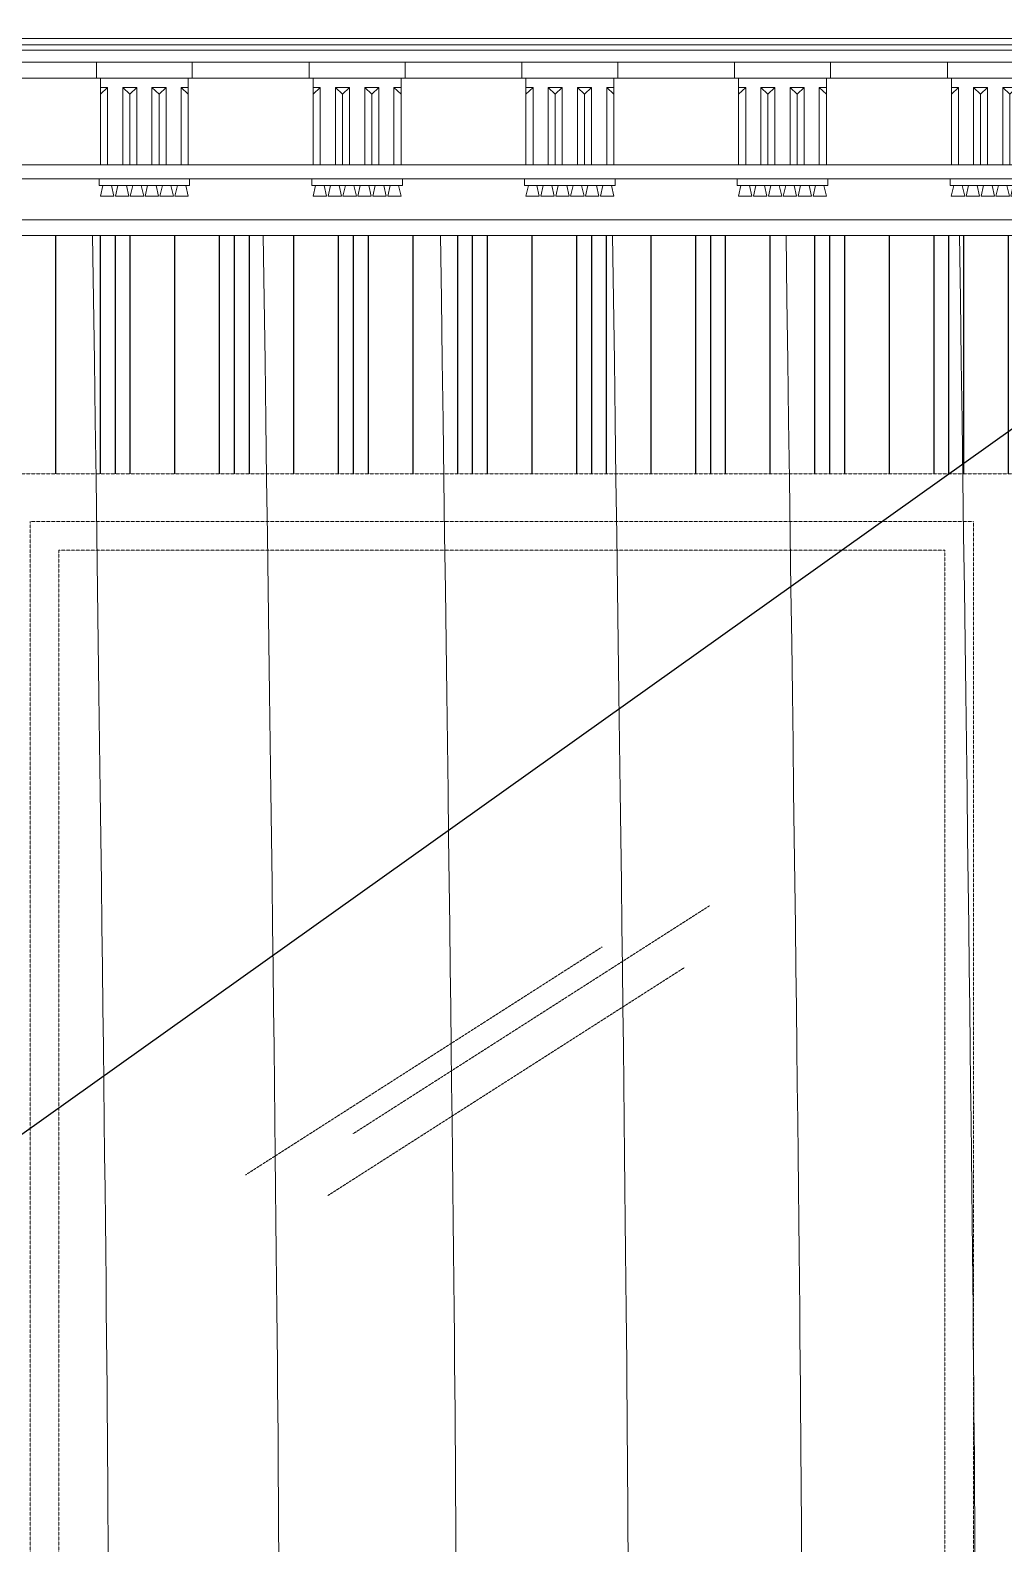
# Model space of a CAD drawing. Header units: inches. Extents: x 274057 to 444617, y 490067 to 635630.
# Drawn here: x 357395 to 358417, y 517927 to 519515 of the extents above; entities that cross this region are included whole.
import ezdxf

# ---------------------------------------------------------------- set-up
doc = ezdxf.new("R2010")
doc.units = ezdxf.units.IN
doc.header["$MEASUREMENT"] = 0
doc.linetypes.add('HIDDEN', pattern=[0.375, 0.25, -0.125])
doc.layers.add('CQ Architectural Window', color=8, linetype='HIDDEN', lineweight=18)
doc.layers.add('CQ gypsum 2', color=42, linetype='Continuous', lineweight=0)
for name, color, linetype in [('CQ curtains and frames', 252, 'Continuous'), ('CQ Plaster', 1, 'Continuous'), ('FURNITURE', 252, 'Continuous')]:
    doc.layers.add(name, color=color, linetype=linetype)

# ---------------------------------------------------------------- blocks, each defined once
blk = doc.blocks.new('ff-15 window')
at = {"layer": 'CQ Architectural Window', "color": 251}
for p, q in [((358270.8, 512560.3, 0), (358645, 512799.5, 0)), ((358157.9, 512517.1, 0), (358532.1, 512756.2, 0)), ((358244.4, 512495.5, 0), (358618.6, 512734.6, 0))]:
    blk.add_line(p, q, dxfattribs=at)
at = {"layer": 'CQ Architectural Window', "elevation": 0}
for points in [[(354831.9, 513252.5), (359931.9, 513252.5), (359931.9, 510602.5), (354831.9, 510602.5)], [(358921.9, 513202.5), (357931.9, 513202.5), (357931.9, 510652.5), (358921.9, 510652.5)], [(358891.9, 513172.5), (357961.9, 513172.5), (357961.9, 510682.5), (358891.9, 510682.5)]]:
    blk.add_lwpolyline(points, close=True, dxfattribs=at)
blk = doc.blocks.new('curtain')
at = {"layer": 'FURNITURE', "lineweight": 0}
for points in [[(1421.9, 2.2, 0), (1424.6, 25.9, 0), (1446.5, 215.6, 0), (1447.5, 513.4, 0), (1447.5, 930.6, 0), (1457.7, 1238.9, 0), (1457.7, 1238.9, 0), (1457.7, 1238.9, 0), (1457.7, 1238.9, 0), (1460.9, 1335.9, 0), (1464.1, 1433, 0), (1443.6, 2875.9, 0)], [(1601, 2.2, 0), (1603.7, 25.9, 0), (1625.6, 215.6, 0), (1626.6, 513.4, 0), (1626.6, 930.6, 0), (1636.8, 1238.9, 0), (1636.8, 1238.9, 0), (1636.8, 1238.9, 0), (1636.8, 1238.9, 0), (1640, 1335.9, 0), (1643.2, 1433, 0), (1622.7, 2875.9, 0)], [(1787, 2.2, 0), (1789.7, 25.9, 0), (1811.6, 215.6, 0), (1812.6, 513.4, 0), (1812.6, 930.6, 0), (1822.8, 1238.9, 0), (1822.8, 1238.9, 0), (1822.8, 1238.9, 0), (1822.8, 1238.9, 0), (1826, 1335.9, 0), (1829.2, 1433, 0), (1808.7, 2875.9, 0)], [(1967.7, 2.2, 0), (1970.4, 25.9, 0), (1992.3, 215.6, 0), (1993.3, 513.4, 0), (1993.3, 930.6, 0), (2003.5, 1238.9, 0), (2003.5, 1238.9, 0), (2003.5, 1238.9, 0), (2003.5, 1238.9, 0), (2006.7, 1335.9, 0), (2009.9, 1433, 0), (1989.4, 2875.9, 0)], [(2149.7, 2.2, 0), (2152.5, 25.9, 0), (2174.3, 215.6, 0), (2175.4, 513.4, 0), (2175.4, 930.6, 0), (2185.6, 1238.9, 0), (2185.6, 1238.9, 0), (2185.6, 1238.9, 0), (2185.6, 1238.9, 0), (2188.8, 1335.9, 0), (2192, 1433, 0), (2171.5, 2875.9, 0)], [(2331.8, 2.2, 0), (2334.5, 25.9, 0), (2356.4, 215.6, 0), (2357.4, 513.4, 0), (2357.4, 930.6, 0), (2367.6, 1238.9, 0), (2367.6, 1238.9, 0), (2367.6, 1238.9, 0), (2367.6, 1238.9, 0), (2370.8, 1335.9, 0), (2374, 1433, 0), (2353.5, 2875.9, 0)]]:
    blk.add_open_spline(points, degree=3, knots=[0, 0, 0, 0, 71.629295, 572.783283, 1105.042084, 1105.042084, 1105.042084, 1105.044075, 1105.044075, 1105.044075, 1272.514684, 1272.514684, 1272.514684, 1272.514684], dxfattribs=at)
blk = doc.blocks.new('A$C11B46C9D')
at = {"layer": 'CQ gypsum 2', "lineweight": 0}
for p, q in [((0, 194.7), (223.3, 194.7)), ((0, 182), (223.3, 182)), ((61.4, 182), (61.4, 165.2)), ((161.9, 182), (223.3, 182)), ((161.9, 182), (161.9, 165.2)), ((0, 165.2), (223.3, 165.2)), ((65.6, 165.2), (65.6, 74.1)), ((157.7, 165.2), (157.7, 74.1)), ((161.9, 165.2), (223.3, 165.2)), ((65.6, 155.4), (73, 155.4)), ((65.6, 148.4), (73, 155.4)), ((73, 155.4), (73, 74.1)), ((88.9, 155.4), (88.9, 74.1)), ((88.9, 155.4), (96.3, 148.4)), ((88.9, 155.4), (103.7, 155.4)), ((96.3, 148.4), (103.7, 155.4)), ((96.3, 148.4), (96.3, 74.1)), ((103.7, 155.4), (103.7, 74.1)), ((119.6, 155.4), (119.6, 74.1)), ((119.6, 155.4), (134.4, 155.4)), ((119.6, 155.4), (127, 148.4)), ((127, 148.4), (134.4, 155.4)), ((127, 148.4), (127, 74.1)), ((134.4, 155.4), (134.4, 74.1)), ((150.3, 155.4), (150.3, 74.1)), ((150.3, 155.4), (157.7, 148.4)), ((150.3, 155.4), (157.7, 155.4)), ((0, 74.1), (223.3, 74.1)), ((0, 59.4), (223.3, 59.4)), ((64.2, 59.4), (64.2, 52.4)), ((64.2, 52.4), (159.1, 52.4)), ((68.1, 52.4), (65.5, 41.3)), ((77, 52.4), (79.6, 41.3)), ((83.7, 52.4), (81.2, 41.3)), ((92.7, 52.4), (95.2, 41.3)), ((99.4, 52.4), (96.8, 41.3)), ((108.3, 52.4), (110.9, 41.3)), ((115, 52.4), (112.4, 41.3)), ((123.9, 52.4), (126.5, 41.3)), ((130.6, 52.4), (128, 41.3)), ((139.5, 52.4), (142.1, 41.3)), ((146.2, 52.4), (143.7, 41.3)), ((155.2, 52.4), (157.7, 41.3)), ((159.1, 59.4), (159.1, 52.4)), ((65.5, 41.3), (79.6, 41.3)), ((81.2, 41.3), (95.2, 41.3)), ((96.8, 41.3), (110.9, 41.3)), ((112.4, 41.3), (126.5, 41.3)), ((128, 41.3), (142.1, 41.3)), ((143.7, 41.3), (157.7, 41.3)), ((0, 16.7), (223.3, 16.7)), ((0, 0), (223.3, 0))]:
    blk.add_line(p, q, dxfattribs=at)
at = {"layer": 'CQ gypsum 2', "lineweight": 0, "ltscale": 100}
for p, q in [((61.4, 182), (161.9, 182)), ((0, 165.2), (61.4, 165.2))]:
    blk.add_line(p, q, dxfattribs=at)

msp = doc.modelspace()

# ---------------------------------------------------------------- hatches: boundary and pattern name
at = {"layer": 'CQ curtains and frames', "linetype": 'ByBlock', "ltscale": 200}
h = msp.add_hatch(dxfattribs=at)
h.set_pattern_fill('PLASTI,_O', color=256, scale=500, angle=90)
h.set_pattern_definition([(90, (0, 0), (-125, 8e-15), []), (90, (-15.62, 1e-15), (-125, 8e-15), []), (90, (-31.25, 2e-15), (-125, 8e-15), []), (90, (-78.12, 5e-15), (-125, 8e-15), [])])
edge = h.paths.add_edge_path()
edge.add_line((359636.1, 517521.3), (359636.1, 519159.2))
edge.add_line((359636.1, 519159.2), (359615.1, 519189.2))
edge.add_line((359615.1, 519189.2), (359611.1, 519259.4))
edge.add_line((359611.1, 519259.4), (359625.1, 519279.4))
edge.add_line((359625.1, 519279.4), (359625.1, 519299.3))
edge.add_line((359625.1, 519299.3), (354065.1, 519299.3))
edge.add_line((354065.1, 519299.3), (354065.1, 519279.4))
edge.add_line((354065.1, 519279.4), (354069.1, 519279.4))
edge.add_line((354069.1, 519279.4), (354070.3, 519276.6))
edge.add_line((354070.3, 519276.6), (354073.1, 519275.4))
edge.add_line((354073.1, 519275.4), (354073.1, 519272.4))
edge.add_arc((354073.1, 519269.4), 3, 0, 90, ccw=False)
edge.add_line((354076.1, 519269.4), (354079.1, 519269.4))
edge.add_line((354079.1, 519269.4), (354079.1, 519229.2))
edge.add_line((354079.1, 519229.2), (354076.1, 519229.2))
edge.add_arc((354073.1, 519229.2), 3, 270, 360, ccw=False)
edge.add_line((354073.1, 519226.2), (354073.1, 519223.2))
edge.add_arc((354073.1, 519219.2), 4, 90, 180)
edge.add_line((354069.1, 519219.2), (354065.1, 519219.2))
edge.add_line((354065.1, 519219.2), (354065.1, 519199.2))
edge.add_line((354065.1, 519199.2), (354068.1, 519199.2))
edge.add_arc((354071.1, 519199.2), 3, 180, 270)
edge.add_line((354071.1, 519196.2), (354071.1, 519193.2))
edge.add_arc((354071.1, 519189.2), 4, -90, 90, ccw=False)
edge.add_line((354071.1, 519185.2), (354071.1, 519182.2))
edge.add_arc((354071.1, 519179.2), 3, 90, 180)
edge.add_line((354068.1, 519179.2), (354065.1, 519179.2))
edge.add_line((354065.1, 519179.2), (354065.1, 519157.9))
edge.add_line((354065.1, 519157.9), (354052, 519157.9))
edge.add_line((354052, 519157.9), (354069.2, 516514.3))
edge.add_line((354069.2, 516514.3), (354295.1, 516514.3))
edge.add_line((354295.1, 516514.3), (354295.1, 519049.3))
edge.add_line((354295.1, 519049.3), (359395.1, 519049.3))
edge.add_line((359395.1, 519049.3), (359394.7, 517521.3))
edge.add_line((359394.7, 517521.3), (359636.1, 517521.4))

# ---------------------------------------------------------------- linework, layer by layer
at = {"layer": 'CQ gypsum 2'}
for p, q in [((354277.1, 519499.3, 0), (359413.1, 519499.3, 0)), ((354278.2, 519505.9, 0), (359413.1, 519505.9, 0))]:
    msp.add_line(p, q, dxfattribs=at)
at = {"layer": 'CQ Plaster'}
msp.add_line((360990.5, 520922.8), (352127.3, 514611.4), dxfattribs=at)

# ---------------------------------------------------------------- block references
at = {"layer": 'CQ curtains and frames'}
for name, p in [('curtain', (356017, 516423.4, 0)), ('ff-15 window', (-536.8, 5796.8, 0))]:
    msp.add_blockref(name, p, dxfattribs=at)
at = {"layer": 'CQ gypsum 2'}
for p in [(357180, 519299.3, 0), (357403.3, 519299.3, 0), (357626.6, 519299.3, 0), (357849.9, 519299.3, 0), (358073.1, 519299.3, 0), (358296.4, 519299.3, 0)]:
    msp.add_blockref('A$C11B46C9D', p, dxfattribs=at)

doc.saveas('drawing.dxf')
